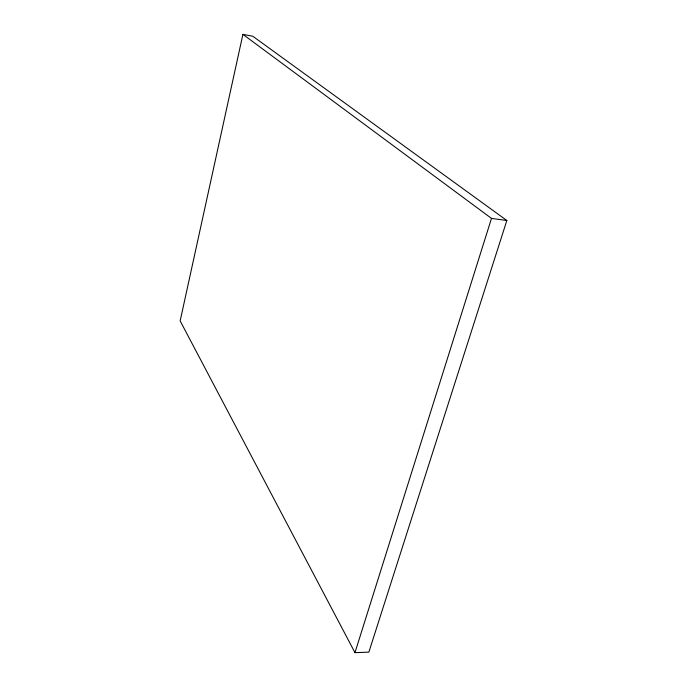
<?xml version="1.0" encoding="UTF-8"?>
<svg xmlns="http://www.w3.org/2000/svg" width="687" height="687" viewBox="0 0 687 687"><rect width="100%" height="100%" fill="white"/><g stroke="black" fill="none" stroke-linecap="round" stroke-linejoin="round"><path stroke-width="1.03" d="M242.906 34.35L180.157 320.906L354.964 652.65L368.859 652.135L506.843 220.501L252.816 36.256L242.906 34.35L491.497 218.397L506.843 220.501M354.964 652.65L491.497 218.397"/></g></svg>
